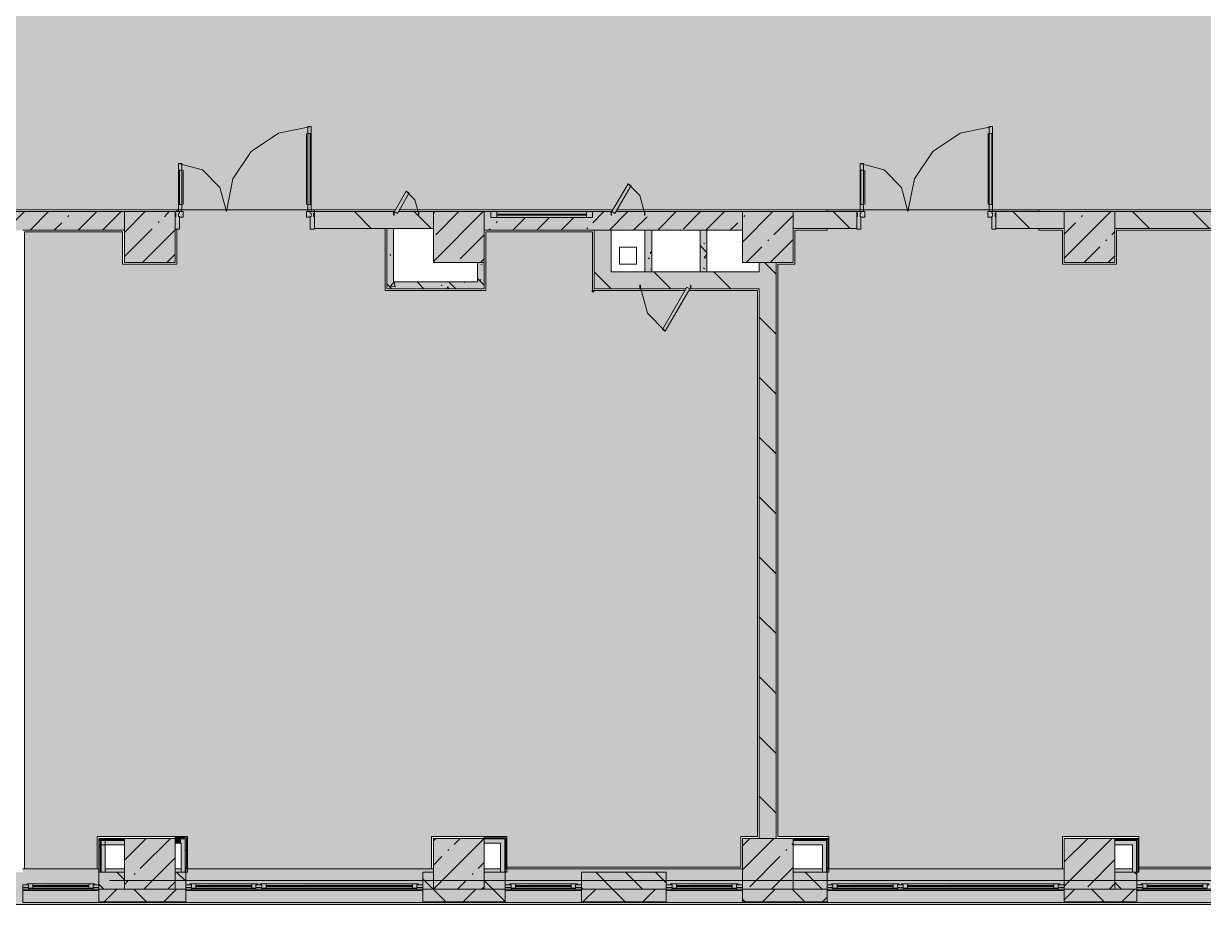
# Model space of a CAD drawing. Header units: millimetres. Extents: x -3817 to 677485, y -22715 to 103890.
# Drawn here: x 2424.3 to 2534, y -19606.1 to -19524.2 of the extents above; entities that cross this region are included whole.
import ezdxf

# ---------------------------------------------------------------- set-up
doc = ezdxf.new("R2010")
doc.units = ezdxf.units.MM
doc.layers.add('PDF _Геометрия', color=7, linetype='Continuous', true_color=0x1d1d1d)
doc.layers.add('PDF _Сплошная заливка', color=7, linetype='Continuous', true_color=0xffffff)

msp = doc.modelspace()

# ---------------------------------------------------------------- hatches: boundary and pattern name
at = {"layer": 'PDF _Сплошная заливка', "transparency": 33554559}
h = msp.add_hatch(color=256, dxfattribs=at)
h.paths.add_polyline_path([(2420.46, -19541.51), (2458.9, -19541.51), (2459.91, -19539.76), (2460.18, -19539.92), (2459.26, -19541.51), (2479.13, -19541.51), (2480.54, -19539.08), (2480.81, -19539.24), (2479.5, -19541.51), (2563.46, -19541.51), (2563.46, -19523.32), (2551.95, -19523.32), (2551.95, -19528.05), (2551.64, -19528.05), (2551.56, -19523.32), (2550.22, -19523.32), (2550.16, -19513.72), (2546.68, -19513.72), (2546.68, -19513.33), (2550.22, -19513.33), (2550.22, -19503.48), (2543.14, -19503.48), (2543.14, -19503.09), (2550.22, -19503.09), (2550.22, -19484.19), (2562.35, -19484.19), (2562.35, -19434.19), (2563.46, -19434.19), (2563.46, -19422.77), (2557.54, -19422.75), (2557.54, -19419.63), (2533.29, -19419.63), (2533.29, -19422.75), (2530.7, -19422.75), (2530.7, -19456.32), (2538.41, -19456.32), (2538.41, -19456.63), (2530.7, -19456.63), (2530.7, -19460.35), (2533.13, -19461.75), (2532.97, -19462.02), (2530.7, -19460.71), (2530.7, -19495.53), (2482.11, -19495.53), (2482.11, -19508.44), (2486.68, -19508.44), (2486.68, -19508.76), (2482.11, -19508.76), (2482.11, -19515.37), (2486.68, -19515.37), (2486.68, -19515.69), (2482.11, -19515.69), (2482.11, -19518.21), (2448.65, -19518.21), (2448.65, -19522.77), (2448.34, -19522.77), (2448.34, -19518.21), (2441.72, -19518.21), (2441.72, -19522.77), (2441.41, -19522.77), (2441.41, -19518.21), (2438.89, -19518.21), (2438.89, -19510.33), (2436.84, -19510.33), (2436.84, -19517.42), (2436.49, -19517.42), (2436.49, -19510.33), (2422.47, -19510.33), (2422.47, -19517.26), (2422.12, -19517.26), (2422.12, -19510.33), (2420.46, -19510.33), (2420.46, -19537.16)], flags=0)
h.paths.add_polyline_path([(2551.86, -19515.53), (2562.35, -19515.53), (2562.35, -19485.77), (2551.8, -19485.77), (2551.8, -19515.53)], flags=0)
h = msp.add_hatch(color=256, dxfattribs=at)
h.paths.add_polyline_path([(2420.46, -19543.4), (2433.69, -19543.4), (2433.69, -19541.67), (2406.92, -19541.67), (2406.92, -19543.4), (2418.97, -19543.4)], flags=0)
h.paths.add_polyline_path([(2397.08, -19543.4), (2399.05, -19543.4), (2399.05, -19541.67), (2397.08, -19541.67), (2397.08, -19542.17)], flags=0)
h = msp.add_hatch(color=256, dxfattribs=at)
h.paths.add_polyline_path([(2451.37, -19541.67), (2451.29, -19541.8), (2451.37, -19541.8)], flags=0)
h.paths.add_polyline_path([(2439.56, -19602.77), (2462.27, -19602.77), (2462.27, -19599.78), (2469.27, -19599.78), (2469.28, -19602.61), (2491.01, -19602.61), (2491.01, -19599.78), (2492.58, -19599.78), (2492.58, -19548.99), (2486.2, -19548.99), (2484, -19552.79), (2483.73, -19552.63), (2485.83, -19548.99), (2477.23, -19548.99), (2477.23, -19543.56), (2467.31, -19543.56), (2467.31, -19548.99), (2457.94, -19548.99), (2457.94, -19543.25), (2450.97, -19543.19), (2450.97, -19541.67), (2451.37, -19541.67), (2451.29, -19541.51), (2438.57, -19541.51), (2438.57, -19541.67), (2438.81, -19541.67), (2438.73, -19541.8), (2438.73, -19543.3), (2438.57, -19543.3), (2438.57, -19546.55), (2433.53, -19546.55), (2433.53, -19543.56), (2424.4, -19543.56), (2424.4, -19602.77), (2431.17, -19602.77), (2431.17, -19599.78), (2439.56, -19599.78), (2439.56, -19602.77)], flags=0)
for points in [[(2438.42, -19546.39), (2438.42, -19541.67), (2433.69, -19541.67), (2433.69, -19546.39), (2437.44, -19546.39)], [(2438.57, -19543.3), (2438.81, -19543.25), (2438.73, -19541.67), (2438.42, -19541.67), (2438.49, -19541.8), (2438.42, -19543.3)], [(2451.15, -19543.3), (2451.37, -19543.25), (2451.29, -19541.67), (2450.97, -19541.67), (2451.05, -19541.8), (2450.97, -19543.3)], [(2451.37, -19543.25), (2462.43, -19543.25), (2462.43, -19541.67), (2459.17, -19541.67), (2459.08, -19541.83), (2458.73, -19541.67), (2451.37, -19541.67)], [(2467.15, -19546.39), (2467.15, -19541.67), (2462.43, -19541.67), (2462.43, -19546.39), (2463.92, -19546.39)], [(2480.81, -19543.4), (2491.17, -19543.4), (2491.17, -19541.67), (2479.41, -19541.67), (2479.32, -19541.83), (2478.97, -19541.67), (2477.23, -19541.67), (2477.23, -19542.22), (2467.78, -19542.22), (2467.78, -19541.67), (2467.15, -19541.67), (2467.15, -19543.4), (2480.59, -19543.4)], [(2469.97, -19542.22), (2477.23, -19542.22), (2477.23, -19541.67), (2467.78, -19541.67), (2467.78, -19542.22)], [(2495.89, -19546.39), (2495.89, -19541.67), (2491.17, -19541.67), (2491.17, -19546.39), (2494.47, -19546.39)], [(2502.19, -19543.3), (2502.11, -19541.67), (2501.8, -19541.67), (2501.88, -19541.8), (2501.8, -19543.3)], [(2514.36, -19543.3), (2514.75, -19543.25), (2514.67, -19541.67), (2514.36, -19541.67), (2514.44, -19541.92), (2514.36, -19543.25)], [(2521.09, -19546.39), (2525.81, -19546.39), (2525.78, -19541.67), (2521.09, -19541.67), (2521.09, -19543.4)], [(2525.97, -19543.25), (2560.3, -19543.18), (2560.3, -19541.67), (2544.71, -19541.67), (2544.71, -19542.22), (2535.26, -19542.2), (2535.26, -19541.67), (2525.81, -19541.67), (2525.84, -19543.25)], [(2458.1, -19548.21), (2458.73, -19548.21), (2458.73, -19543.25), (2458.1, -19543.25), (2458.1, -19546.56)], [(2477.39, -19547.26), (2478.97, -19547.26), (2478.96, -19543.4), (2477.39, -19543.4), (2477.39, -19547.26)], [(2482.74, -19547.26), (2482.74, -19543.4), (2482.11, -19543.4), (2482.11, -19547.26), (2482.39, -19547.26)], [(2466.52, -19548.84), (2467.15, -19548.84), (2467.15, -19546.39), (2466.52, -19546.42), (2466.52, -19548.21)], [(2494.32, -19599.94), (2494.32, -19546.39), (2492.74, -19546.39), (2492.74, -19599.94), (2494.23, -19599.94)], [(2492.58, -19548.84), (2492.74, -19548.84), (2492.74, -19547.26), (2477.39, -19547.26), (2477.39, -19548.84), (2485.92, -19548.84), (2486.05, -19548.7), (2486.37, -19548.84), (2491.01, -19548.84)], [(2462.27, -19548.84), (2466.52, -19548.84), (2466.52, -19548.21), (2458.1, -19548.21), (2458.1, -19548.84)], [(2433.69, -19600.13), (2433.69, -19600.03), (2431.92, -19600.03), (2431.92, -19600.13), (2433.53, -19600.13)], [(2438.57, -19599.88), (2439.36, -19599.88), (2439.36, -19599.78), (2438.42, -19599.78), (2438.42, -19599.88)], [(2438.97, -19599.98), (2439.36, -19599.98), (2439.36, -19599.88), (2438.42, -19599.88), (2438.42, -19599.98), (2438.57, -19599.98)], [(2439.36, -19603.09), (2439.46, -19602.69), (2439.46, -19599.88), (2439.36, -19599.98), (2439.36, -19602.93)], [(2468.68, -19599.98), (2469.07, -19599.98), (2469.07, -19599.88), (2467.15, -19599.88), (2467.15, -19599.98), (2467.31, -19599.98)], [(2469.07, -19603.09), (2469.17, -19602.61), (2469.17, -19599.88), (2469.07, -19599.98), (2469.07, -19602.93)], [(2469.17, -19602.69), (2469.27, -19602.61), (2469.27, -19599.78), (2469.17, -19599.88), (2469.17, -19602.61)], [(2498.61, -19600.03), (2499, -19600.03), (2499, -19599.94), (2495.89, -19599.94), (2495.89, -19600.03), (2496.05, -19600.03)], [(2498.61, -19600.13), (2499, -19600.13), (2499, -19600.03), (2495.89, -19600.03), (2495.89, -19600.13), (2496.05, -19600.13)], [(2499, -19603.09), (2499.1, -19602.69), (2499.1, -19600.03), (2499, -19600.13), (2499, -19602.93)], [(2527.93, -19600.03), (2528.03, -19599.94), (2525.81, -19599.94), (2525.81, -19600.03), (2527.83, -19600.03)], [(2525.97, -19600.13), (2527.83, -19600.13), (2527.83, -19600.03), (2525.81, -19600.03), (2525.81, -19600.13)], [(2527.83, -19603.09), (2527.93, -19603.03), (2527.91, -19600.13), (2527.83, -19600.13), (2527.83, -19602.93)], [(2495.89, -19604.66), (2499.04, -19604.66), (2499.04, -19603.09), (2495.89, -19603.09), (2495.89, -19604.5)], [(2430.78, -19604.66), (2431.33, -19604.66), (2431.33, -19604.5), (2424.24, -19604.57), (2424.24, -19604.66), (2424.79, -19604.66)], [(2430.78, -19604.57), (2430.78, -19604.25), (2430.78, -19604.17), (2424.79, -19604.25), (2424.79, -19604.57)], [(2453.7, -19604.66), (2461.45, -19604.66), (2461.45, -19604.5), (2439.4, -19604.57), (2439.4, -19604.66), (2446.49, -19604.66)], [(2453.7, -19605.9), (2461.45, -19605.84), (2461.45, -19604.66), (2439.4, -19604.66), (2439.4, -19605.9)], [(2445.93, -19604.57), (2445.93, -19604.25), (2445.93, -19604.17), (2439.95, -19604.25), (2439.95, -19604.57)], [(2460.89, -19604.57), (2460.89, -19604.25), (2460.89, -19604.17), (2446.49, -19604.25), (2446.49, -19604.57), (2453.7, -19604.57)], [(2475.66, -19604.66), (2476.21, -19604.66), (2476.21, -19604.5), (2469.12, -19604.57), (2469.12, -19604.66), (2469.67, -19604.66)], [(2469.12, -19605.9), (2476.21, -19605.84), (2476.21, -19604.66), (2469.12, -19604.66), (2469.12, -19605.89)], [(2475.66, -19604.57), (2475.66, -19604.25), (2475.66, -19604.17), (2469.67, -19604.25), (2469.67, -19604.57)], [(2486.23, -19604.66), (2491.17, -19604.66), (2491.17, -19604.5), (2484.08, -19604.57), (2484.08, -19604.66), (2484.63, -19604.66)], [(2484.08, -19605.9), (2491.17, -19605.84), (2491.17, -19604.66), (2484.08, -19604.66), (2484.08, -19605.86)], [(2486.23, -19604.57), (2490.62, -19604.5), (2490.62, -19604.25), (2490.62, -19604.17), (2484.63, -19604.25), (2484.71, -19604.57)], [(2518.76, -19604.66), (2521.09, -19604.66), (2521.09, -19604.5), (2499.04, -19604.57), (2499.04, -19604.66), (2506.13, -19604.66)], [(2499.04, -19605.9), (2521.09, -19605.84), (2521.09, -19604.66), (2499.04, -19604.66), (2499.04, -19605.86)], [(2505.58, -19604.57), (2505.58, -19604.25), (2505.58, -19604.17), (2499.59, -19604.25), (2499.59, -19604.57)], [(2518.76, -19604.57), (2520.54, -19604.5), (2520.54, -19604.25), (2520.54, -19604.17), (2506.13, -19604.25), (2506.13, -19604.57)], [(2534.95, -19604.66), (2544.4, -19604.66), (2544.4, -19604.5), (2527.86, -19604.57), (2527.86, -19604.66), (2534.4, -19604.66)], [(2529.7, -19605.9), (2544.4, -19605.84), (2544.4, -19604.66), (2527.86, -19604.66), (2527.86, -19605.9), (2527.97, -19605.9)], [(2534.4, -19604.57), (2534.4, -19604.25), (2534.4, -19604.17), (2528.41, -19604.25), (2528.41, -19604.57)], [(2491.17, -19606.08), (2563.46, -19606.08), (2563.46, -19605.9), (2260.31, -19605.9), (2260.31, -19606.08), (2486.23, -19606.08)]]:
    msp.add_hatch(color=256, dxfattribs=at).paths.add_polyline_path(points)
h = msp.add_hatch(color=256, dxfattribs=at)
h.paths.add_polyline_path([(2520.65, -19602.77), (2520.93, -19602.77), (2520.94, -19599.78), (2528.03, -19599.78), (2528.03, -19602.61), (2560.14, -19602.61), (2560.14, -19600.57), (2562.35, -19600.51), (2562.35, -19548.36), (2558.56, -19548.36), (2557.15, -19550.8), (2556.88, -19550.64), (2558.19, -19548.36), (2554, -19548.36), (2554, -19543.4), (2525.97, -19543.4), (2525.97, -19546.55), (2520.94, -19546.55), (2520.93, -19543.4), (2518.73, -19543.4), (2518.73, -19543.25), (2514.36, -19543.25), (2514.36, -19541.67), (2518.73, -19541.67), (2518.73, -19541.51), (2499.04, -19541.51), (2499.04, -19541.67), (2502.19, -19541.67), (2502.11, -19541.8), (2502.11, -19543.3), (2499.04, -19543.25), (2499.04, -19543.4), (2496.05, -19543.4), (2496.05, -19546.55), (2494.47, -19546.55), (2494.47, -19599.78), (2499.2, -19599.78), (2499.2, -19602.77), (2518.76, -19602.77)], flags=0)
h.paths.add_polyline_path([(2514.67, -19542.12), (2514.75, -19542.12), (2514.67, -19541.9)], flags=0)
h = msp.add_hatch(color=256, dxfattribs=at)
h.paths.add_polyline_path([(2520.94, -19543.25), (2521.09, -19543.25), (2521.09, -19541.67), (2514.75, -19541.67), (2514.75, -19543.25), (2520.93, -19543.25)], flags=0)
h.paths.add_polyline_path([(2501.8, -19543.25), (2501.8, -19541.67), (2495.89, -19541.67), (2495.89, -19543.25), (2500.68, -19543.25)], flags=0)
at = {"layer": 'PDF _Сплошная заливка', "true_color": 0xe7e7e7, "transparency": 33554559}
h = msp.add_hatch(color=254, dxfattribs=at)
h.paths.add_polyline_path([(2431.53, -19600.53), (2431.53, -19600.13), (2431.33, -19600.13), (2431.33, -19600.53)], flags=0)
h.paths.add_polyline_path([(2433.53, -19600.53), (2433.69, -19600.53), (2433.69, -19600.13), (2431.92, -19600.13), (2431.92, -19600.53)], flags=0)
for points in [[(2438.57, -19600.37), (2438.97, -19600.37), (2438.97, -19599.98), (2438.42, -19599.98), (2438.42, -19600.37)], [(2467.31, -19600.37), (2468.68, -19600.37), (2468.68, -19599.98), (2467.15, -19599.98), (2467.15, -19600.37)], [(2498.61, -19600.53), (2498.61, -19600.13), (2495.89, -19600.13), (2495.89, -19600.53), (2496.05, -19600.53)], [(2527.44, -19600.53), (2527.83, -19600.53), (2527.83, -19600.13), (2525.81, -19600.13), (2525.81, -19600.53), (2525.97, -19600.53)]]:
    msp.add_hatch(color=254, dxfattribs=at).paths.add_polyline_path(points)
at = {"layer": 'PDF _Сплошная заливка', "transparency": 33554559}
h = msp.add_hatch(color=256, dxfattribs=at)
h.paths.add_polyline_path([(2506.13, -19604.5), (2506.13, -19604.25), (2506.13, -19604.17), (2520.54, -19604.25), (2520.54, -19604.5), (2521.09, -19604.5), (2521.09, -19602.77), (2499.04, -19602.77), (2499.04, -19603.34), (2499.04, -19604.5), (2499.59, -19604.5), (2499.59, -19604.25), (2499.59, -19604.17), (2505.58, -19604.25), (2505.58, -19604.5), (2505.97, -19604.5)], flags=0)
h.paths.add_polyline_path([(2413.22, -19604.5), (2413.61, -19604.5), (2413.61, -19603.09), (2422.67, -19603.05), (2422.67, -19602.77), (2422.51, -19602.78), (2422.51, -19603.05), (2413.46, -19603.09), (2413.46, -19604.17), (2413.06, -19604.25), (2413.06, -19604.5)], flags=0)
h.paths.add_polyline_path([(2424.24, -19604.5), (2424.79, -19604.5), (2424.79, -19604.25), (2424.79, -19604.17), (2430.78, -19604.25), (2430.78, -19604.5), (2431.33, -19604.5), (2431.33, -19602.77), (2424.24, -19602.78), (2424.24, -19604.25)], flags=0)
h.paths.add_polyline_path([(2560.14, -19604.5), (2560.14, -19602.77), (2528.03, -19602.77), (2528.03, -19603.09), (2527.86, -19603.09), (2527.86, -19604.5), (2528.41, -19604.5), (2528.41, -19604.25), (2528.41, -19604.17), (2534.4, -19604.25), (2534.4, -19604.5), (2534.95, -19604.5), (2534.95, -19604.25), (2534.95, -19604.17), (2543.84, -19604.25), (2543.84, -19604.5), (2544.4, -19604.5), (2544.4, -19603.09), (2553.21, -19603.09), (2553.21, -19604.5), (2553.77, -19604.5), (2553.77, -19604.25), (2553.77, -19604.17), (2559.75, -19604.25), (2559.75, -19604.5)], flags=0)
h.paths.add_polyline_path([(2439.4, -19604.5), (2439.95, -19604.5), (2439.95, -19604.25), (2439.95, -19604.17), (2445.93, -19604.25), (2445.93, -19604.5), (2446.49, -19604.5), (2446.49, -19604.25), (2446.49, -19604.17), (2460.89, -19604.25), (2460.89, -19604.5), (2461.45, -19604.5), (2461.45, -19603.09), (2462.43, -19603.09), (2462.43, -19602.93), (2462.43, -19602.93), (2462.43, -19602.77), (2439.39, -19602.77), (2439.4, -19603.49), (2439.4, -19604.25)], flags=0)
h.paths.add_polyline_path([(2469.12, -19604.5), (2469.67, -19604.5), (2469.67, -19604.25), (2469.67, -19604.17), (2475.66, -19604.25), (2475.66, -19604.5), (2476.21, -19604.5), (2476.21, -19603.09), (2484.08, -19603.09), (2484.08, -19604.5), (2484.63, -19604.5), (2484.63, -19604.25), (2484.63, -19604.17), (2490.62, -19604.25), (2490.62, -19604.5), (2491.17, -19604.5), (2491.17, -19602.77), (2469.11, -19602.77), (2469.12, -19603.09), (2469.12, -19604.25)], flags=0)
h.paths.add_polyline_path([(2403.61, -19604.5), (2404.16, -19604.5), (2404.16, -19604.33), (2403.61, -19604.35)], flags=0)
h.paths.add_polyline_path([(2397.63, -19604.5), (2397.63, -19604.25), (2397.47, -19604.17), (2397.24, -19604.17), (2397.24, -19602.77), (2397.08, -19602.77), (2397.08, -19604.5)], flags=0)
h.paths.add_polyline_path([(2377.63, -19604.5), (2378.18, -19604.5), (2378.18, -19602.79), (2378.02, -19602.77), (2378.02, -19604.19), (2377.63, -19604.25)], flags=0)
h.paths.add_polyline_path([(2384.64, -19604.5), (2384.64, -19604.25), (2384.48, -19604.19), (2384.24, -19604.19), (2384.24, -19602.8), (2384.09, -19602.77), (2384.09, -19604.5), (2384.48, -19604.5)], flags=0)
h.paths.add_polyline_path([(2390.62, -19604.5), (2391.17, -19604.5), (2391.17, -19603.05), (2391.01, -19603.09), (2391.01, -19604.19), (2390.62, -19604.25), (2390.62, -19604.29)], flags=0)
h.paths.add_polyline_path([(2368.58, -19604.5), (2368.73, -19604.5), (2368.73, -19604.25), (2368.58, -19604.19), (2368.18, -19604.25), (2368.18, -19604.5), (2368.34, -19604.5)], flags=0)
h.paths.add_polyline_path([(2362.2, -19604.5), (2362.2, -19604.25), (2362.04, -19604.19), (2361.79, -19604.19), (2361.79, -19602.77), (2361.65, -19602.77), (2361.65, -19604.5), (2361.79, -19604.5)], flags=0)
h.paths.add_polyline_path([(2291.07, -19604.5), (2291.1, -19604.46), (2291.07, -19604.24), (2290.94, -19604.19), (2290.7, -19604.19), (2290.65, -19602.77), (2290.55, -19602.77), (2290.55, -19604.5), (2290.7, -19604.5)], flags=0)
h.paths.add_polyline_path([(2339.37, -19604.5), (2339.76, -19604.5), (2339.76, -19604.25), (2339.6, -19604.18), (2339.37, -19604.18), (2339.36, -19602.77), (2339.21, -19602.79), (2339.21, -19604.5)], flags=0)
h.paths.add_polyline_path([(2297.08, -19604.5), (2297.63, -19604.5), (2297.63, -19604.25), (2297.48, -19604.19), (2297.08, -19604.25)], flags=0)
h.paths.add_polyline_path([(2332.91, -19604.5), (2333.3, -19604.5), (2333.3, -19603.09), (2333.14, -19603.12), (2333.14, -19604.19), (2332.75, -19604.25), (2332.75, -19604.5)], flags=0)
h.paths.add_polyline_path([(2355.58, -19604.5), (2355.74, -19604.5), (2355.74, -19603.09), (2356.92, -19603.05), (2356.92, -19602.77), (2356.76, -19602.77), (2356.76, -19603.05), (2355.58, -19603.09), (2355.58, -19604.18), (2355.19, -19604.25), (2355.19, -19604.5)], flags=0)
h.paths.add_polyline_path([(2345.74, -19604.5), (2346.29, -19604.5), (2346.29, -19604.25), (2346.14, -19604.18), (2345.74, -19604.25)], flags=0)
h.paths.add_polyline_path([(2326.76, -19604.5), (2326.76, -19604.25), (2326.61, -19604.19), (2326.38, -19604.19), (2326.37, -19602.77), (2326.21, -19602.77), (2326.21, -19604.5), (2326.38, -19604.5)], flags=0)
h.paths.add_polyline_path([(2314.56, -19604.5), (2314.96, -19604.5), (2314.96, -19603.05), (2314.8, -19603.09), (2314.8, -19604.19), (2314.4, -19604.25), (2314.4, -19604.5)], flags=0)
h.paths.add_polyline_path([(2403.61, -19604.35), (2404.16, -19604.25), (2404.01, -19604.17), (2403.61, -19604.25)], flags=0)
h.paths.add_polyline_path([(2527.44, -19603.09), (2527.44, -19602.77), (2525.81, -19602.77), (2525.81, -19603.09)], flags=0)
h.paths.add_polyline_path([(2498.61, -19603.09), (2498.61, -19602.77), (2495.89, -19602.77), (2495.89, -19603.09)], flags=0)
h.paths.add_polyline_path([(2467.15, -19603.09), (2468.68, -19603.09), (2468.68, -19602.79), (2467.15, -19602.82), (2467.15, -19602.93)], flags=0)
h.paths.add_polyline_path([(2431.92, -19603.09), (2433.69, -19603.09), (2433.69, -19602.77), (2431.92, -19602.77), (2431.92, -19602.93)], flags=0)
h.paths.add_polyline_path([(2438.97, -19603.09), (2438.97, -19602.77), (2438.42, -19602.77), (2438.42, -19603.09)], flags=0)
h.paths.add_polyline_path([(2315.55, -19603.09), (2321.49, -19603.09), (2321.49, -19602.77), (2315.55, -19602.77), (2315.55, -19602.96)], flags=0)
h.paths.add_polyline_path([(2380.76, -19603.09), (2383.5, -19603.09), (2383.5, -19602.77), (2378.77, -19602.84), (2378.77, -19603.09), (2380.63, -19603.09)], flags=0)
h.paths.add_polyline_path([(2392.35, -19603.09), (2392.34, -19602.77), (2391.76, -19602.77), (2391.76, -19603.09)], flags=0)
h.paths.add_polyline_path([(2335.46, -19603.09), (2338.62, -19603.09), (2338.62, -19602.77), (2335.46, -19602.77), (2335.46, -19602.93)], flags=0)
h = msp.add_hatch(color=256, dxfattribs=at)
h.paths.add_polyline_path([(2314.96, -19604.66), (2321.49, -19604.66), (2321.49, -19603.09), (2314.96, -19603.09), (2314.96, -19604.5)], flags=0)
h.paths.add_polyline_path([(2413.61, -19604.66), (2424.24, -19604.66), (2424.24, -19603.09), (2413.61, -19603.09), (2413.61, -19604.5)], flags=0)
h.paths.add_polyline_path([(2391.17, -19604.66), (2392.35, -19604.66), (2392.35, -19603.09), (2391.17, -19603.09), (2391.17, -19604.5)], flags=0)
h.paths.add_polyline_path([(2384.09, -19604.66), (2384.09, -19603.09), (2378.18, -19603.09), (2378.18, -19604.66)], flags=0)
h.paths.add_polyline_path([(2431.33, -19604.66), (2433.69, -19604.66), (2433.69, -19603.09), (2431.33, -19603.09), (2431.33, -19604.5)], flags=0)
h.paths.add_polyline_path([(2339.21, -19604.66), (2339.21, -19603.09), (2333.3, -19603.09), (2333.3, -19604.66), (2334.87, -19604.66)], flags=0)
h.paths.add_polyline_path([(2438.42, -19604.66), (2439.4, -19604.66), (2439.4, -19603.09), (2438.42, -19603.09), (2438.42, -19604.5)], flags=0)
h.paths.add_polyline_path([(2461.45, -19604.66), (2462.43, -19604.66), (2462.43, -19603.09), (2461.45, -19603.09), (2461.45, -19604.5)], flags=0)
h.paths.add_polyline_path([(2467.15, -19604.66), (2469.12, -19604.66), (2469.12, -19603.09), (2467.15, -19603.09), (2467.15, -19604.5)], flags=0)
h.paths.add_polyline_path([(2484.08, -19604.66), (2484.08, -19603.09), (2476.21, -19603.09), (2476.21, -19604.66)], flags=0)
h.paths.add_polyline_path([(2355.74, -19604.66), (2356.92, -19604.66), (2356.92, -19603.09), (2355.74, -19603.09), (2355.74, -19604.5)], flags=0)
h = msp.add_hatch(color=256, dxfattribs=at)
h.paths.add_polyline_path([(2525.81, -19604.66), (2527.86, -19604.66), (2527.86, -19603.09), (2525.81, -19603.09), (2525.81, -19604.66)], flags=0)
h.paths.add_polyline_path([(2544.4, -19604.66), (2553.21, -19604.66), (2553.21, -19603.09), (2544.4, -19603.09), (2544.4, -19604.5)], flags=0)
h = msp.add_hatch(color=256, dxfattribs=at)
h.paths.add_polyline_path([(2553.21, -19605.84), (2553.21, -19604.66), (2544.4, -19604.66), (2544.4, -19605.84), (2551.28, -19605.84)], flags=0)
h.paths.add_polyline_path([(2563.46, -19605.84), (2563.46, -19604.66), (2560.3, -19604.66), (2560.3, -19605.84)], flags=0)
h.paths.add_polyline_path([(2491.17, -19605.84), (2499.04, -19605.84), (2499.04, -19604.66), (2491.17, -19604.66), (2491.17, -19605.5)], flags=0)
h.paths.add_polyline_path([(2461.45, -19605.84), (2469.12, -19605.84), (2469.12, -19604.66), (2461.45, -19604.66), (2461.45, -19605.58)], flags=0)
h.paths.add_polyline_path([(2521.09, -19605.84), (2527.86, -19605.84), (2527.86, -19604.66), (2521.09, -19604.66), (2521.09, -19605.43)], flags=0)
h.paths.add_polyline_path([(2476.21, -19605.84), (2484.08, -19605.84), (2484.08, -19604.66), (2476.21, -19604.66), (2476.21, -19605.54)], flags=0)
h.paths.add_polyline_path([(2431.33, -19605.84), (2439.4, -19605.84), (2439.4, -19604.66), (2431.33, -19604.66), (2431.33, -19605.65)], flags=0)
h.paths.add_polyline_path([(2361.65, -19605.84), (2361.65, -19604.66), (2355.74, -19604.66), (2355.74, -19605.84), (2356.13, -19605.84)], flags=0)
h.paths.add_polyline_path([(2384.09, -19605.84), (2384.09, -19604.66), (2378.18, -19604.66), (2378.18, -19605.84)], flags=0)
h.paths.add_polyline_path([(2421.18, -19605.84), (2424.24, -19605.84), (2424.24, -19604.66), (2413.61, -19604.66), (2413.61, -19605.84)], flags=0)
h.paths.add_polyline_path([(2391.17, -19605.84), (2397.08, -19605.84), (2397.08, -19604.66), (2391.17, -19604.66), (2391.17, -19605.75)], flags=0)
h.paths.add_polyline_path([(2326.21, -19605.84), (2326.21, -19604.66), (2314.96, -19604.66), (2314.96, -19605.84), (2323.6, -19605.84)], flags=0)
h.paths.add_polyline_path([(2333.3, -19605.84), (2339.21, -19605.84), (2339.21, -19604.66), (2333.3, -19604.66), (2333.3, -19604.8)], flags=0)
h.paths.add_polyline_path([(2259.13, -19605.84), (2290.55, -19605.84), (2290.55, -19604.66), (2259.13, -19604.66), (2259.13, -19605.53)], flags=0)

# ---------------------------------------------------------------- linework, layer by layer
at = {"layer": 'PDF _Геометрия', "color": 253, "lineweight": 9, "true_color": 0xaaaaaa}
for points in [[(2420.46, -19510.18), (2420.46, -19510.33), (2422.12, -19510.33), (2420.46, -19510.33), (2420.46, -19541.51), (2458.9, -19541.51)], [(2438.81, -19542.2), (2439.16, -19542.2), (2439.16, -19541.65), (2438.73, -19541.65), (2438.73, -19537.2), (2440.95, -19537.79), (2442.58, -19539.42), (2443.18, -19541.65), (2443.78, -19538.63), (2445.48, -19536.08), (2448.04, -19534.37), (2451.05, -19533.77), (2451.05, -19541.65), (2450.62, -19541.65), (2450.62, -19542.2), (2450.97, -19542.2)], [(2450.63, -19534.4), (2450.63, -19541.02)], [(2451.05, -19534.4), (2450.74, -19534.4)], [(2450.97, -19534.4), (2450.97, -19541.02)], [(2502.19, -19542.2), (2502.55, -19542.2), (2502.55, -19541.65), (2502.11, -19541.65), (2502.11, -19537.2), (2504.34, -19537.79), (2505.97, -19539.42), (2506.56, -19541.65), (2507.16, -19538.63), (2508.87, -19536.08), (2511.42, -19534.37), (2514.44, -19533.77), (2514.44, -19541.65), (2514, -19541.65), (2514, -19542.2), (2514.36, -19542.2)], [(2514.01, -19534.4), (2514.01, -19541.02)], [(2514.44, -19534.4), (2514.12, -19534.4)], [(2514.36, -19534.4), (2514.36, -19541.02)], [(2438.73, -19537.83), (2439.04, -19537.83)], [(2438.81, -19537.83), (2438.81, -19541.02)], [(2439.15, -19537.83), (2439.15, -19541.02)], [(2502.11, -19537.83), (2502.43, -19537.83)], [(2502.19, -19537.83), (2502.19, -19541.02)], [(2502.54, -19537.83), (2502.54, -19541.02)], [(2461.01, -19541.67), (2460.72, -19540.57), (2459.91, -19539.76)], [(2482.04, -19541.67), (2481.63, -19540.17), (2480.54, -19539.08)], [(2438.73, -19541.02), (2439.04, -19541.02)], [(2451.05, -19541.02), (2450.74, -19541.02)], [(2502.11, -19541.02), (2502.43, -19541.02)], [(2514.44, -19541.02), (2514.12, -19541.02)], [(2451.37, -19542.12), (2451.37, -19541.51), (2438.57, -19541.51), (2438.57, -19541.67)], [(2438.73, -19541.8), (2438.73, -19542.12)], [(2451.05, -19541.8), (2451.05, -19542.12)], [(2459.26, -19541.51), (2479.13, -19541.51)], [(2479.5, -19541.51), (2563.46, -19541.51)], [(2518.73, -19541.67), (2518.73, -19541.51), (2499.04, -19541.51), (2499.04, -19541.67)], [(2502.11, -19541.8), (2502.11, -19542.12)], [(2514.44, -19541.8), (2514.44, -19542.12)], [(2438.57, -19543.3), (2438.57, -19546.55), (2433.53, -19546.55), (2433.53, -19543.56), (2424.4, -19543.56), (2424.4, -19602.77), (2431.17, -19602.77), (2431.17, -19599.78), (2439.56, -19599.78), (2439.56, -19602.77), (2462.27, -19602.77), (2462.27, -19599.78), (2469.27, -19599.78), (2469.27, -19602.61), (2491.01, -19602.61), (2491.01, -19599.78), (2492.58, -19599.78), (2492.58, -19548.99), (2486.23, -19548.99)], [(2485.83, -19548.99), (2477.23, -19548.99), (2477.23, -19543.56), (2467.31, -19543.56), (2467.31, -19548.99), (2457.94, -19548.99), (2457.94, -19543.25), (2451.37, -19543.25)], [(2499.04, -19543.25), (2499.04, -19543.4), (2496.05, -19543.4), (2496.05, -19546.55), (2494.47, -19546.55), (2494.47, -19599.78), (2499.2, -19599.78), (2499.2, -19602.77), (2520.93, -19602.77), (2520.93, -19599.78), (2528.03, -19599.78), (2528.03, -19602.61), (2550.53, -19602.61), (2560.14, -19602.61), (2560.14, -19600.57), (2562.35, -19600.57), (2562.35, -19548.36), (2558.56, -19548.36)], [(2558.19, -19548.36), (2554, -19548.36), (2554, -19543.4), (2525.97, -19543.4), (2525.97, -19546.55), (2520.94, -19546.55), (2520.94, -19543.4), (2518.73, -19543.4), (2518.73, -19543.25)], [(2481.72, -19548.84), (2482.33, -19551.12), (2484, -19552.79)], [(2432.31, -19603.87), (2467.94, -19603.87), (2566.36, -19603.87)]]:
    msp.add_lwpolyline(points, dxfattribs=at)
for points in [[(2450.74, -19541.65), (2451.05, -19541.65), (2451.05, -19533.77), (2450.74, -19533.77), (2450.74, -19541.65), (2451.05, -19541.65), (2451.05, -19533.77), (2450.74, -19533.77)], [(2514.12, -19541.65), (2514.44, -19541.65), (2514.44, -19533.77), (2514.12, -19533.77), (2514.12, -19541.65), (2514.44, -19541.65), (2514.44, -19533.77), (2514.12, -19533.77)], [(2439.04, -19541.65), (2438.73, -19541.65), (2438.73, -19537.2), (2439.04, -19537.2), (2439.04, -19541.65), (2439.04, -19537.2), (2438.73, -19537.2), (2438.73, -19541.65)], [(2502.43, -19541.65), (2502.11, -19541.65), (2502.11, -19537.2), (2502.43, -19537.2), (2502.43, -19541.65), (2502.43, -19537.2), (2502.11, -19537.2), (2502.11, -19541.65)], [(2459.91, -19539.76), (2458.81, -19541.67), (2459.08, -19541.83), (2460.18, -19539.92)], [(2480.54, -19539.08), (2479.04, -19541.67), (2479.32, -19541.83), (2480.81, -19539.24)], [(2458.77, -19541.99), (2458.77, -19541.67), (2458.73, -19541.67), (2458.73, -19541.99)], [(2461.05, -19541.99), (2461.09, -19541.99), (2461.09, -19541.67), (2461.05, -19541.67)], [(2479, -19541.99), (2479, -19541.67), (2478.97, -19541.67), (2478.97, -19541.99)], [(2482.08, -19541.99), (2482.11, -19541.99), (2482.11, -19541.67), (2482.08, -19541.67)], [(2481.33, -19544.98), (2479.75, -19544.98), (2479.75, -19546.55), (2481.33, -19546.55)], [(2479.75, -19544.98), (2481.33, -19544.98), (2481.33, -19546.55), (2479.75, -19546.55)], [(2481.33, -19544.98), (2479.75, -19544.98), (2479.75, -19546.55), (2481.33, -19546.55)], [(2479.75, -19544.98), (2481.33, -19544.98), (2481.33, -19546.55), (2479.75, -19546.55)], [(2481.68, -19548.52), (2481.64, -19548.52), (2481.64, -19548.84), (2481.68, -19548.84)], [(2484, -19552.79), (2486.29, -19548.84), (2486.01, -19548.68), (2483.73, -19552.63)], [(2486.33, -19548.52), (2486.33, -19548.84), (2486.37, -19548.84), (2486.37, -19548.52)]]:
    msp.add_lwpolyline(points, close=True, dxfattribs=at)
at = {"layer": 'PDF _Геометрия', "color": 7, "lineweight": 9}
for points in [[(2424.24, -19543.4), (2433.69, -19543.4), (2433.69, -19541.67), (2407.16, -19541.67)], [(2422.82, -19543.26), (2424.4, -19541.67)], [(2424.92, -19543.4), (2426.65, -19541.67)], [(2428.43, -19542.14), (2428.52, -19542.04)], [(2429.41, -19543.4), (2431.14, -19541.67)], [(2431.65, -19543.4), (2433.38, -19541.67)], [(2433.69, -19543.61), (2435.63, -19541.67)], [(2437.41, -19542.14), (2437.87, -19541.67)], [(2438.42, -19543.3), (2438.81, -19543.3), (2438.81, -19542.12), (2438.73, -19542.12), (2438.73, -19541.8), (2438.81, -19541.8), (2438.81, -19541.67), (2438.41, -19541.67)], [(2438.41, -19541.8), (2438.49, -19541.8), (2438.49, -19542.12), (2438.41, -19542.12)], [(2458.73, -19541.67), (2451.37, -19541.67), (2451.37, -19543.25), (2458.1, -19543.25), (2458.1, -19548.21), (2458.1, -19548.84), (2466.52, -19548.84), (2467.15, -19548.84), (2467.15, -19546.39), (2466.52, -19546.39), (2466.52, -19548.21), (2458.73, -19548.21), (2458.73, -19543.25), (2461.09, -19543.25), (2462.43, -19543.25), (2462.43, -19541.67), (2461.09, -19541.67), (2459.17, -19541.67)], [(2456.66, -19543.25), (2455.08, -19541.67)], [(2462.23, -19543.25), (2460.65, -19541.67)], [(2462.43, -19541.81), (2462.57, -19541.67)], [(2462.43, -19546.3), (2467.06, -19541.67)], [(2462.66, -19543.82), (2464.81, -19541.67)], [(2478.97, -19541.67), (2467.15, -19541.67), (2467.15, -19543.4), (2477.39, -19543.4), (2477.39, -19547.26), (2477.39, -19548.84), (2481.64, -19548.84), (2485.92, -19548.84)], [(2477.23, -19541.67), (2467.78, -19541.67)], [(2467.78, -19542.22), (2477.23, -19542.22)], [(2476.68, -19541.91), (2468.34, -19541.91)], [(2476.68, -19541.99), (2468.34, -19541.99)], [(2469.82, -19543.4), (2471, -19542.22)], [(2472.06, -19543.4), (2473.24, -19542.22)], [(2474.31, -19543.4), (2475.49, -19542.22)], [(2477.26, -19542.7), (2478.28, -19541.67)], [(2478.8, -19543.4), (2480.53, -19541.67)], [(2487.86, -19547.26), (2487.86, -19543.4), (2491.17, -19543.4), (2491.17, -19541.67), (2482.11, -19541.67), (2479.41, -19541.67)], [(2481.04, -19543.4), (2482.31, -19542.14)], [(2483.29, -19543.4), (2485.02, -19541.67)], [(2485.68, -19543.26), (2487.26, -19541.67)], [(2487.78, -19543.4), (2489.51, -19541.67)], [(2491.17, -19544.5), (2494, -19541.67)], [(2491.29, -19542.14), (2491.38, -19542.04)], [(2494.09, -19543.82), (2495.89, -19542.02)], [(2495.89, -19543.25), (2501.8, -19543.25), (2501.8, -19541.67), (2494.71, -19541.67)], [(2501.2, -19543.25), (2499.62, -19541.67)], [(2521.1, -19541.67), (2514.75, -19541.67), (2514.75, -19543.25), (2521.09, -19543.25)], [(2517.9, -19543.25), (2516.33, -19541.67)], [(2521.09, -19546.01), (2525.43, -19541.67)], [(2522.72, -19542.14), (2522.81, -19542.04)], [(2554.79, -19543.25), (2560.3, -19543.25), (2560.3, -19541.67), (2525.81, -19541.67), (2525.81, -19543.25), (2554.16, -19543.25)], [(2529.04, -19543.25), (2527.46, -19541.67)], [(2534.6, -19543.25), (2533.03, -19541.67)], [(2427.16, -19543.4), (2427.87, -19542.7)], [(2433.69, -19545.85), (2436.29, -19543.26)], [(2435.39, -19546.39), (2438.42, -19543.37)], [(2436.85, -19542.7), (2436.94, -19542.6)], [(2458.73, -19543.25), (2458.1, -19543.25)], [(2467.57, -19543.4), (2467.72, -19543.26)], [(2468.28, -19542.7), (2468.37, -19542.6)], [(2476.7, -19543.26), (2476.79, -19543.17)], [(2478.97, -19543.4), (2477.39, -19543.4)], [(2482.11, -19547.26), (2481.64, -19547.26), (2478.97, -19547.26), (2478.97, -19543.4), (2482.11, -19543.4)], [(2482.74, -19543.4), (2487.23, -19543.4), (2487.23, -19547.26), (2486.37, -19547.26), (2482.74, -19547.26)], [(2487.86, -19543.4), (2487.23, -19543.4)], [(2490.02, -19543.4), (2490.73, -19542.7)], [(2521.09, -19543.76), (2522.16, -19542.7)], [(2464.91, -19546.06), (2467.15, -19543.82)], [(2493.53, -19544.38), (2493.63, -19544.29)], [(2493.76, -19546.39), (2495.89, -19544.27)], [(2524.96, -19544.38), (2525.06, -19544.29)], [(2525.52, -19543.82), (2525.81, -19543.53)], [(2491.52, -19546.39), (2492.97, -19544.94)], [(2522.95, -19546.39), (2524.4, -19544.94)], [(2437.64, -19546.39), (2438.42, -19545.62)], [(2466.82, -19546.39), (2467.15, -19546.06)], [(2492.74, -19546.39), (2492.74, -19547.26), (2487.86, -19547.26), (2487.23, -19547.26)], [(2494.32, -19547.5), (2493.21, -19546.39)], [(2494.32, -19599.94), (2494.32, -19546.39)], [(2525.19, -19546.39), (2525.81, -19545.78)], [(2478.95, -19548.84), (2477.39, -19547.27)], [(2484.52, -19548.84), (2482.94, -19547.26)], [(2490.09, -19548.84), (2488.51, -19547.26)], [(2486.37, -19548.84), (2492.74, -19548.84), (2492.74, -19599.94)], [(2494.32, -19553.07), (2492.74, -19551.49)], [(2494.32, -19558.63), (2492.74, -19557.06)], [(2494.32, -19564.2), (2492.74, -19562.63)], [(2494.32, -19569.77), (2492.74, -19568.19)], [(2494.32, -19575.34), (2492.74, -19573.76)], [(2494.32, -19580.9), (2492.74, -19579.33)], [(2494.32, -19586.47), (2492.74, -19584.9)], [(2494.32, -19592.04), (2492.74, -19590.46)], [(2494.32, -19597.61), (2492.74, -19596.03)], [(2431.33, -19600.03), (2433.69, -19600.03)], [(2431.33, -19600.13), (2433.69, -19600.13)], [(2431.43, -19603.09), (2431.43, -19599.94)], [(2431.53, -19603.09), (2431.53, -19599.94)], [(2431.94, -19600.13), (2432.04, -19600.03), (2432.14, -19599.94)], [(2432.82, -19600.13), (2432.72, -19600.03), (2432.62, -19599.94)], [(2433.69, -19601.98), (2435.73, -19599.94)], [(2435.16, -19602.75), (2437.97, -19599.94)], [(2439.46, -19602.69), (2439.46, -19599.88), (2439.36, -19599.88), (2438.97, -19599.88), (2438.42, -19599.88)], [(2439.36, -19603.09), (2439.36, -19599.98), (2438.97, -19599.98), (2438.42, -19599.98)], [(2462.43, -19600.18), (2462.67, -19599.94)], [(2462.44, -19604.66), (2467.15, -19599.94)], [(2464.35, -19600.51), (2464.92, -19599.94)], [(2469.17, -19602.69), (2469.17, -19599.88), (2469.07, -19599.88), (2468.68, -19599.88), (2467.15, -19599.88)], [(2469.07, -19603.09), (2469.07, -19599.98), (2468.68, -19599.98), (2467.15, -19599.98)], [(2491.17, -19602.87), (2494.1, -19599.94)], [(2491.17, -19600.63), (2491.86, -19599.94)], [(2495.78, -19600.51), (2495.89, -19600.39)], [(2499.1, -19602.69), (2499.1, -19600.03), (2499, -19600.03), (2498.61, -19600.03), (2495.89, -19600.03)], [(2499, -19603.09), (2499, -19600.13), (2498.61, -19600.13), (2495.89, -19600.13)], [(2498.76, -19600.13), (2498.85, -19600.03), (2498.95, -19599.94)], [(2521.09, -19604.38), (2525.53, -19599.94)], [(2521.09, -19602.13), (2523.29, -19599.94)], [(2527.93, -19603.09), (2527.93, -19600.53), (2527.93, -19600.13), (2527.93, -19600.03), (2525.81, -19600.03)], [(2527.83, -19603.09), (2527.83, -19600.53), (2527.83, -19600.13), (2525.81, -19600.13)], [(2431.33, -19600.75), (2431.43, -19600.65), (2431.53, -19600.55)], [(2439.36, -19601.07), (2439.46, -19600.97), (2439.56, -19600.87)], [(2463.79, -19601.07), (2463.88, -19600.97)], [(2495.22, -19601.07), (2495.31, -19600.97)], [(2435.5, -19604.66), (2438.42, -19601.74)], [(2462.43, -19602.42), (2463.23, -19601.63)], [(2466.59, -19602.75), (2467.15, -19602.19)], [(2491.85, -19604.43), (2494.66, -19601.63)], [(2493.87, -19604.66), (2495.89, -19602.64)], [(2523.28, -19604.43), (2525.81, -19601.9)], [(2424.24, -19602.77), (2424.4, -19602.77), (2431.17, -19602.77), (2431.33, -19602.77)], [(2433.69, -19603.09), (2431.33, -19603.09), (2431.33, -19604.66), (2439.4, -19604.66), (2439.4, -19603.09), (2438.42, -19603.09)], [(2431.92, -19602.77), (2433.69, -19602.77)], [(2433.69, -19603.79), (2432.98, -19603.09)], [(2434.6, -19603.31), (2434.7, -19603.22)], [(2438.42, -19602.77), (2438.97, -19602.77)], [(2439.4, -19603.93), (2438.55, -19603.09)], [(2439.39, -19602.77), (2462.43, -19602.77)], [(2462.43, -19603.09), (2461.45, -19603.09), (2461.45, -19604.66), (2469.12, -19604.66), (2469.12, -19603.09), (2467.15, -19603.09)], [(2463.58, -19605.84), (2462.4, -19604.66), (2461.45, -19603.71)], [(2466.03, -19603.31), (2466.13, -19603.22)], [(2467.15, -19602.77), (2468.68, -19602.77)], [(2469.15, -19603.06), (2469.12, -19603.03), (2469.07, -19602.98)], [(2469.11, -19602.77), (2469.27, -19602.77), (2469.28, -19602.77), (2491.17, -19602.77)], [(2480.28, -19605.84), (2479.1, -19604.66), (2477.53, -19603.09)], [(2481.88, -19604.66), (2480.31, -19603.09)], [(2484.08, -19604.07), (2483.09, -19603.09)], [(2491.17, -19603.09), (2491.17, -19604.66), (2492.98, -19604.66)], [(2495.89, -19602.77), (2498.61, -19602.77)], [(2498.59, -19604.66), (2497.01, -19603.09)], [(2499.04, -19602.77), (2521.09, -19602.77)], [(2525.81, -19602.77), (2527.44, -19602.77)], [(2525.81, -19604.66), (2527.86, -19604.66), (2527.86, -19603.09), (2525.81, -19603.09)], [(2527.86, -19603.31), (2527.63, -19603.09)], [(2528.01, -19602.77), (2560.14, -19602.77), (2560.14, -19604.5), (2559.75, -19604.5)], [(2424.79, -19604.25), (2424.24, -19604.25)], [(2424.79, -19604.5), (2424.24, -19604.5)], [(2424.24, -19604.8), (2431.33, -19604.8)], [(2424.64, -19604.17), (2430.94, -19604.17)], [(2425.19, -19604.17), (2425.19, -19604.57)], [(2425.19, -19604.33), (2430.38, -19604.33)], [(2430.38, -19604.41), (2425.19, -19604.41)], [(2430.38, -19604.17), (2430.38, -19604.57)], [(2431.33, -19604.25), (2430.78, -19604.25)], [(2431.33, -19604.5), (2430.78, -19604.5)], [(2431.78, -19604.66), (2431.33, -19604.21)], [(2431.8, -19605.84), (2432.98, -19604.66)], [(2433.69, -19604.22), (2434.04, -19603.87)], [(2435.74, -19605.84), (2434.56, -19604.66)], [(2437.37, -19605.84), (2438.55, -19604.66)], [(2437.74, -19604.66), (2438.42, -19603.99)], [(2439.95, -19604.25), (2439.4, -19604.25)], [(2439.95, -19604.5), (2439.4, -19604.5)], [(2439.4, -19604.8), (2461.45, -19604.8)], [(2439.79, -19604.17), (2446.09, -19604.17)], [(2440.34, -19604.17), (2440.34, -19604.57)], [(2440.34, -19604.33), (2445.54, -19604.33)], [(2445.54, -19604.41), (2440.34, -19604.41)], [(2445.54, -19604.17), (2445.54, -19604.57)], [(2446.49, -19604.25), (2445.93, -19604.25)], [(2446.49, -19604.5), (2445.93, -19604.5)], [(2446.33, -19604.17), (2461.05, -19604.17)], [(2446.88, -19604.17), (2446.88, -19604.57)], [(2446.88, -19604.33), (2460.5, -19604.33)], [(2460.5, -19604.41), (2446.88, -19604.41)], [(2460.5, -19604.17), (2460.5, -19604.57)], [(2461.45, -19604.25), (2460.89, -19604.25)], [(2461.45, -19604.5), (2460.89, -19604.5)], [(2464.68, -19604.66), (2465.47, -19603.87)], [(2465.21, -19605.84), (2466.39, -19604.66)], [(2466.93, -19604.66), (2467.15, -19604.43)], [(2469.12, -19605.82), (2467.97, -19604.66), (2467.15, -19603.85)], [(2469.67, -19604.25), (2469.12, -19604.25)], [(2469.67, -19604.5), (2469.12, -19604.5)], [(2469.12, -19604.8), (2476.21, -19604.8)], [(2469.52, -19604.17), (2475.82, -19604.17)], [(2470.07, -19604.17), (2470.07, -19604.57)], [(2470.07, -19604.33), (2475.26, -19604.33)], [(2475.26, -19604.41), (2470.07, -19604.41)], [(2475.26, -19604.17), (2475.26, -19604.57)], [(2476.21, -19604.25), (2475.66, -19604.25)], [(2476.21, -19604.5), (2475.66, -19604.5)], [(2476.32, -19604.66), (2476.21, -19604.55)], [(2476.34, -19605.84), (2477.53, -19604.66)], [(2481.91, -19605.84), (2483.09, -19604.66)], [(2484.63, -19604.25), (2484.08, -19604.25)], [(2484.63, -19604.5), (2484.08, -19604.5)], [(2484.08, -19604.8), (2491.17, -19604.8)], [(2484.47, -19604.17), (2490.77, -19604.17)], [(2485.03, -19604.17), (2485.03, -19604.57)], [(2485.03, -19604.33), (2490.22, -19604.33)], [(2490.22, -19604.41), (2485.03, -19604.41)], [(2490.22, -19604.17), (2490.22, -19604.57)], [(2491.17, -19604.25), (2490.62, -19604.25)], [(2491.17, -19604.5), (2490.62, -19604.5)], [(2493.05, -19605.84), (2494.23, -19604.66)], [(2496.98, -19605.84), (2495.8, -19604.66)], [(2499.59, -19604.25), (2499.04, -19604.25)], [(2499.59, -19604.5), (2499.04, -19604.5)], [(2499.04, -19604.8), (2521.09, -19604.8)], [(2499.44, -19604.17), (2505.74, -19604.17)], [(2499.99, -19604.17), (2499.99, -19604.57)], [(2499.99, -19604.33), (2505.18, -19604.33)], [(2505.18, -19604.41), (2499.99, -19604.41)], [(2505.18, -19604.17), (2505.18, -19604.57)], [(2506.13, -19604.25), (2505.58, -19604.25)], [(2506.13, -19604.5), (2505.58, -19604.5)], [(2505.97, -19604.17), (2520.7, -19604.17)], [(2506.52, -19604.17), (2506.52, -19604.57)], [(2506.52, -19604.33), (2520.14, -19604.33)], [(2520.14, -19604.41), (2506.52, -19604.41)], [(2520.14, -19604.17), (2520.14, -19604.57)], [(2521.09, -19604.25), (2520.54, -19604.25)], [(2521.09, -19604.5), (2520.54, -19604.5)], [(2521.09, -19605.64), (2522.07, -19604.66)], [(2524.82, -19605.84), (2523.64, -19604.66)], [(2525.3, -19604.66), (2525.81, -19604.14)], [(2526.42, -19604.66), (2525.81, -19604.05)], [(2526.45, -19605.84), (2527.63, -19604.66)], [(2528.41, -19604.25), (2527.86, -19604.25)], [(2528.41, -19604.5), (2527.86, -19604.5)], [(2527.86, -19604.8), (2544.4, -19604.8)], [(2528.25, -19604.17), (2534.55, -19604.17)], [(2528.81, -19604.17), (2528.81, -19604.57)], [(2528.81, -19604.33), (2534, -19604.33)], [(2534, -19604.41), (2528.81, -19604.41)], [(2534, -19604.17), (2534, -19604.57)], [(2431.33, -19605.84), (2439.4, -19605.84)], [(2431.33, -19605.86), (2439.4, -19605.86)], [(2461.45, -19605.84), (2469.12, -19605.84)], [(2461.45, -19605.86), (2469.12, -19605.86)], [(2476.21, -19605.84), (2484.08, -19605.84)], [(2476.21, -19605.86), (2484.08, -19605.86)], [(2491.42, -19605.84), (2491.17, -19605.59)], [(2491.17, -19605.84), (2499.04, -19605.84)], [(2491.17, -19605.86), (2499.04, -19605.86)], [(2498.61, -19605.84), (2499.04, -19605.41)], [(2521.09, -19605.84), (2527.86, -19605.84)], [(2521.09, -19605.86), (2527.86, -19605.86)], [(2260.31, -19606.08), (2830.29, -19606.08), (2260.31, -19606.08)]]:
    msp.add_lwpolyline(points, dxfattribs=at)
for points in [[(2438.42, -19541.67), (2433.69, -19541.67), (2433.69, -19546.39), (2438.42, -19546.39)], [(2451.29, -19542.12), (2451.29, -19541.8), (2451.37, -19541.8), (2451.37, -19541.67), (2450.97, -19541.67), (2450.97, -19541.8), (2451.05, -19541.8), (2451.05, -19542.12), (2450.97, -19542.12), (2450.97, -19543.3), (2451.37, -19543.3), (2451.37, -19542.12)], [(2467.15, -19541.67), (2462.43, -19541.67), (2462.43, -19546.39), (2467.15, -19546.39)], [(2468.34, -19541.67), (2468.34, -19542.22), (2467.78, -19542.22), (2467.78, -19541.67)], [(2477.23, -19541.67), (2477.23, -19542.22), (2476.68, -19542.22), (2476.68, -19541.67)], [(2495.89, -19541.67), (2491.17, -19541.67), (2491.17, -19546.39), (2495.89, -19546.39)], [(2502.11, -19541.8), (2502.19, -19541.8), (2502.19, -19541.67), (2501.8, -19541.67), (2501.8, -19541.8), (2501.88, -19541.8), (2501.88, -19542.12), (2501.8, -19542.12), (2501.8, -19543.3), (2502.19, -19543.3), (2502.19, -19542.12), (2502.11, -19542.12)], [(2514.67, -19542.12), (2514.67, -19541.8), (2514.75, -19541.8), (2514.75, -19541.67), (2514.36, -19541.67), (2514.36, -19541.8), (2514.44, -19541.8), (2514.44, -19542.12), (2514.36, -19542.12), (2514.36, -19543.3), (2514.75, -19543.3), (2514.75, -19542.12)], [(2525.81, -19541.67), (2521.09, -19541.67), (2521.09, -19546.39), (2525.81, -19546.39)], [(2482.74, -19547.26), (2482.74, -19543.4), (2482.11, -19543.4), (2482.11, -19547.26)], [(2477.35, -19548.98), (2477.19, -19548.98), (2477.19, -19549.13), (2477.35, -19549.13)], [(2433.69, -19599.94), (2431.33, -19599.94), (2431.33, -19600.53), (2433.69, -19600.53)], [(2431.33, -19599.94), (2431.33, -19603.09), (2431.92, -19603.09), (2431.92, -19599.94)], [(2438.42, -19599.94), (2433.69, -19599.94), (2433.69, -19604.66), (2438.42, -19604.66)], [(2438.42, -19600.37), (2438.97, -19600.37), (2438.97, -19603.09), (2439.4, -19603.09), (2439.4, -19602.69), (2439.56, -19602.69), (2439.56, -19599.78), (2439.46, -19599.78), (2438.97, -19599.78), (2438.42, -19599.78)], [(2467.15, -19599.94), (2462.43, -19599.94), (2462.43, -19604.66), (2467.15, -19604.66)], [(2467.15, -19600.37), (2468.68, -19600.37), (2468.68, -19603.09), (2469.12, -19603.09), (2469.12, -19602.69), (2469.27, -19602.69), (2469.27, -19599.78), (2469.17, -19599.78), (2468.68, -19599.78), (2467.15, -19599.78)], [(2495.89, -19599.94), (2491.17, -19599.94), (2491.17, -19604.66), (2495.89, -19604.66)], [(2495.89, -19600.53), (2498.61, -19600.53), (2498.61, -19603.09), (2499.04, -19603.09), (2499.04, -19602.69), (2499.2, -19602.69), (2499.2, -19599.94), (2499.1, -19599.94), (2498.61, -19599.94), (2495.89, -19599.94)], [(2525.81, -19599.94), (2521.09, -19599.94), (2521.09, -19604.66), (2525.81, -19604.66)], [(2528.03, -19600.53), (2528.03, -19600.03), (2528.03, -19599.94), (2525.81, -19599.94), (2525.81, -19600.53), (2527.44, -19600.53), (2527.44, -19603.09), (2528.03, -19603.09)], [(2439.4, -19603.09), (2439.4, -19602.69), (2439.56, -19602.69), (2439.56, -19602.77), (2439.56, -19603.09)], [(2469.12, -19603.09), (2469.12, -19602.69), (2469.27, -19602.69), (2469.27, -19602.77), (2469.27, -19603.09)], [(2484.08, -19604.66), (2484.08, -19603.09), (2476.21, -19603.09), (2476.21, -19604.66)], [(2499.04, -19604.66), (2499.04, -19603.09), (2495.89, -19603.09), (2495.89, -19604.66)], [(2499.04, -19603.09), (2499.04, -19602.69), (2499.2, -19602.69), (2499.2, -19602.76), (2499.2, -19602.77), (2499.2, -19603.09)], [(2424.24, -19604.8), (2424.24, -19604.25), (2424.79, -19604.25), (2424.79, -19604.8)], [(2424.24, -19605.9), (2424.24, -19604.66), (2431.33, -19604.66), (2431.33, -19605.9)], [(2430.94, -19604.17), (2424.64, -19604.17), (2424.64, -19604.25), (2424.79, -19604.25), (2424.79, -19604.57), (2430.78, -19604.57), (2430.78, -19604.25), (2430.94, -19604.25)], [(2430.78, -19604.8), (2430.78, -19604.25), (2431.33, -19604.25), (2431.33, -19604.8)], [(2431.33, -19604.66), (2431.33, -19605.9), (2439.4, -19605.9), (2439.4, -19604.66)], [(2439.4, -19604.8), (2439.4, -19604.25), (2439.95, -19604.25), (2439.95, -19604.8)], [(2439.4, -19605.9), (2439.4, -19604.66), (2461.45, -19604.66), (2461.45, -19605.9)], [(2446.09, -19604.17), (2439.79, -19604.17), (2439.79, -19604.25), (2439.95, -19604.25), (2439.95, -19604.57), (2445.93, -19604.57), (2445.93, -19604.25), (2446.09, -19604.25)], [(2445.93, -19604.8), (2445.93, -19604.25), (2446.49, -19604.25), (2446.49, -19604.8)], [(2461.05, -19604.17), (2446.33, -19604.17), (2446.33, -19604.25), (2446.49, -19604.25), (2446.49, -19604.57), (2460.89, -19604.57), (2460.89, -19604.25), (2461.05, -19604.25)], [(2460.89, -19604.8), (2460.89, -19604.25), (2461.45, -19604.25), (2461.45, -19604.8)], [(2461.45, -19604.66), (2461.45, -19605.9), (2469.12, -19605.9), (2469.12, -19604.66)], [(2469.12, -19604.8), (2469.12, -19604.25), (2469.67, -19604.25), (2469.67, -19604.8)], [(2469.12, -19605.9), (2469.12, -19604.66), (2476.21, -19604.66), (2476.21, -19605.9)], [(2475.82, -19604.17), (2469.52, -19604.17), (2469.52, -19604.25), (2469.67, -19604.25), (2469.67, -19604.57), (2475.66, -19604.57), (2475.66, -19604.25), (2475.82, -19604.25)], [(2475.66, -19604.8), (2475.66, -19604.25), (2476.21, -19604.25), (2476.21, -19604.8)], [(2476.21, -19604.66), (2476.21, -19605.9), (2484.08, -19605.9), (2484.08, -19604.66)], [(2484.08, -19604.8), (2484.08, -19604.25), (2484.63, -19604.25), (2484.63, -19604.8)], [(2484.08, -19605.9), (2484.08, -19604.66), (2491.17, -19604.66), (2491.17, -19605.9)], [(2490.77, -19604.17), (2484.47, -19604.17), (2484.47, -19604.25), (2484.63, -19604.25), (2484.63, -19604.57), (2490.62, -19604.57), (2490.62, -19604.25), (2490.77, -19604.25)], [(2490.62, -19604.8), (2490.62, -19604.25), (2491.17, -19604.25), (2491.17, -19604.8)], [(2491.17, -19604.66), (2491.17, -19605.9), (2499.04, -19605.9), (2499.04, -19604.66), (2495.89, -19604.66), (2492.98, -19604.66)], [(2499.04, -19604.8), (2499.04, -19604.25), (2499.59, -19604.25), (2499.59, -19604.8)], [(2499.04, -19605.9), (2499.04, -19604.66), (2521.09, -19604.66), (2521.09, -19605.9)], [(2505.74, -19604.17), (2499.44, -19604.17), (2499.44, -19604.25), (2499.59, -19604.25), (2499.59, -19604.57), (2505.58, -19604.57), (2505.58, -19604.25), (2505.74, -19604.25)], [(2505.58, -19604.8), (2505.58, -19604.25), (2506.13, -19604.25), (2506.13, -19604.8)], [(2520.7, -19604.17), (2505.97, -19604.17), (2505.97, -19604.25), (2506.13, -19604.25), (2506.13, -19604.57), (2520.54, -19604.57), (2520.54, -19604.25), (2520.7, -19604.25)], [(2520.54, -19604.8), (2520.54, -19604.25), (2521.09, -19604.25), (2521.09, -19604.8)], [(2525.81, -19604.66), (2521.09, -19604.66), (2521.09, -19605.9), (2527.86, -19605.9), (2527.86, -19604.66)], [(2527.86, -19604.8), (2527.86, -19604.25), (2528.41, -19604.25), (2528.41, -19604.8)], [(2527.86, -19605.9), (2527.86, -19604.66), (2544.4, -19604.66), (2544.4, -19605.9)], [(2534.55, -19604.17), (2528.25, -19604.17), (2528.25, -19604.25), (2528.41, -19604.25), (2528.41, -19604.57), (2534.4, -19604.57), (2534.4, -19604.25), (2534.55, -19604.25)]]:
    msp.add_lwpolyline(points, close=True, dxfattribs=at)
at = {"layer": 'PDF _Геометрия', "color": 8, "lineweight": 9, "true_color": 0x787878}
for points in [[(2482.74, -19545.55), (2482.58, -19545.54), (2482.74, -19545.34)], [(2487.86, -19545.46), (2487.23, -19544.83)], [(2487.56, -19544.61), (2487.67, -19544.68)], [(2458.47, -19545.76), (2458.37, -19545.67)], [(2466.83, -19546.58), (2466.96, -19546.56)], [(2482.52, -19546.06), (2482.42, -19545.96)], [(2487.86, -19546), (2487.6, -19545.98), (2487.86, -19545.67)], [(2458.1, -19547.73), (2458.13, -19547.72)], [(2482.63, -19547.02), (2482.74, -19547)], [(2487.56, -19546.91), (2487.66, -19546.99)], [(2458.57, -19548.84), (2458.1, -19548.37)], [(2458.87, -19548.65), (2458.45, -19548.61), (2458.78, -19548.21)], [(2458.87, -19548.65), (2458.78, -19548.21)], [(2461.54, -19548.84), (2460.91, -19548.21)], [(2463.14, -19548.55), (2463.25, -19548.47)], [(2463.65, -19548.84), (2463.81, -19548.65)], [(2463.84, -19548.84), (2463.81, -19548.65)], [(2464.51, -19548.84), (2463.88, -19548.21)], [(2465.3, -19548.21), (2465.36, -19548.25)], [(2467.15, -19548.51), (2466.52, -19547.88)], [(2466.74, -19548.06), (2466.84, -19547.98)]]:
    msp.add_lwpolyline(points, dxfattribs=at)
at = {"layer": 'PDF _Сплошная заливка', "color": 254, "lineweight": 60, "true_color": 0xe2e2e2, "transparency": 33554559}
for points in [[(2459.08, -19541.83), (2460.18, -19539.92), (2458.81, -19541.67), (2459.91, -19539.76)], [(2479.32, -19541.83), (2480.81, -19539.24), (2479.04, -19541.67), (2480.54, -19539.08)], [(2484, -19552.79), (2486.23, -19548.8), (2483.73, -19552.63), (2486.01, -19548.68)]]:
    msp.add_solid(points, dxfattribs=at)
at = {"layer": 'PDF _Сплошная заливка', "lineweight": 60, "transparency": 33554559}
for points in [[(2487.86, -19547.26), (2487.86, -19543.4), (2487.23, -19547.26), (2487.23, -19543.4)], [(2431.33, -19600.13), (2431.43, -19600.13), (2431.33, -19599.94), (2431.43, -19599.94)], [(2431.43, -19600.13), (2431.53, -19600.13), (2431.43, -19599.94), (2431.53, -19599.94)], [(2431.92, -19600.03), (2433.69, -19600.03), (2431.92, -19599.94), (2433.69, -19599.94)], [(2438.42, -19604.66), (2438.42, -19599.94), (2433.69, -19604.66), (2433.69, -19599.94)], [(2439.56, -19602.69), (2439.56, -19599.78), (2439.46, -19602.69), (2439.46, -19599.88)], [(2467.15, -19604.66), (2467.15, -19599.94), (2462.43, -19604.66), (2462.43, -19599.94)], [(2467.15, -19599.88), (2469.07, -19599.88), (2467.15, -19599.78), (2469.07, -19599.78)], [(2495.89, -19604.66), (2495.89, -19599.94), (2491.17, -19604.66), (2491.17, -19599.94)], [(2499.2, -19602.69), (2499.2, -19599.94), (2499.1, -19602.69), (2499.1, -19600.03)], [(2525.81, -19604.66), (2525.81, -19599.94), (2521.09, -19604.66), (2521.09, -19599.94)], [(2528.03, -19603.09), (2528.03, -19600.03), (2527.93, -19603.09), (2527.93, -19600.13)], [(2431.43, -19603.09), (2431.43, -19600.53), (2431.33, -19603.09), (2431.33, -19600.53)], [(2431.53, -19603.09), (2431.53, -19600.53), (2431.43, -19603.09), (2431.43, -19600.53)], [(2431.33, -19605.9), (2431.33, -19604.66), (2424.24, -19605.9), (2424.24, -19604.66)], [(2439.4, -19605.86), (2439.4, -19605.84), (2431.33, -19605.86)], [(2439.4, -19605.9), (2439.4, -19605.86), (2431.33, -19605.9)], [(2499.04, -19605.86), (2499.04, -19605.84), (2495.89, -19605.86)], [(2527.86, -19605.86), (2527.86, -19605.84), (2525.81, -19605.86)]]:
    msp.add_solid(points, dxfattribs=at)
at = {"layer": 'PDF _Сплошная заливка', "color": 254, "lineweight": 60, "true_color": 0xe7e7e7, "transparency": 33554559}
for points in [[(2431.92, -19603.09), (2431.92, -19599.94), (2431.53, -19603.09), (2431.53, -19599.94)], [(2439.36, -19603.09), (2439.36, -19599.98), (2438.97, -19603.09), (2438.97, -19599.98)], [(2469.07, -19603.09), (2469.07, -19599.98), (2468.68, -19603.09), (2468.68, -19599.98)], [(2499, -19603.09), (2499, -19600.13), (2498.61, -19603.09), (2498.61, -19600.13)], [(2527.83, -19603.09), (2527.83, -19600.53), (2527.44, -19603.09), (2527.44, -19600.53)]]:
    msp.add_solid(points, dxfattribs=at)

doc.saveas('drawing.dxf')
